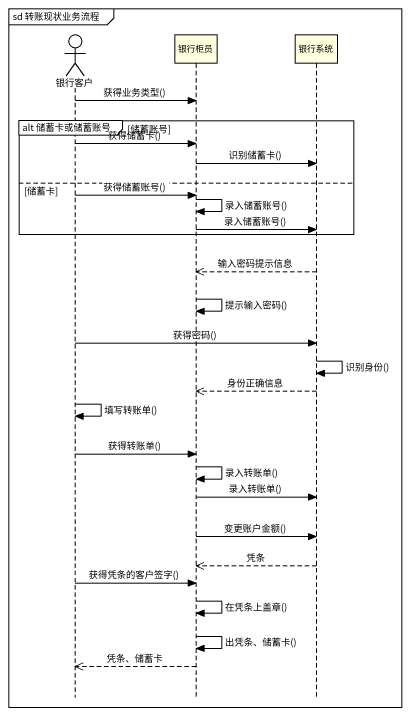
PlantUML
@startuml
mainframe sd 转账现状业务流程
hide footbox
actor 银行客户
participant 银行柜员 #FFFFE0
participant 银行系统 #FFFFE0

银行客户 -> 银行柜员 : 获得业务类型()
group alt 储蓄卡或储蓄账号 [储蓄账号]
  银行客户 -> 银行柜员 : 获得储蓄卡()
  银行柜员 -> 银行系统 : 识别储蓄卡()
else 储蓄卡
  银行客户 -> 银行柜员 : 获得储蓄账号()
  银行柜员 -> 银行柜员 : 录入储蓄账号()
  银行柜员 -> 银行系统 : 录入储蓄账号()
end
银行系统 -->> 银行柜员 : 输入密码提示信息
银行柜员 -> 银行柜员 : 提示输入密码()
银行客户 -> 银行系统 : 获得密码()
银行系统 -> 银行系统 : 识别身份()
银行系统 -->> 银行柜员 : 身份正确信息
银行客户 -> 银行客户 : 填写转账单()
银行客户 -> 银行柜员 : 获得转账单()
银行柜员 -> 银行柜员 : 录入转账单()
银行柜员 -> 银行系统 : 录入转账单()
银行柜员 -> 银行系统 : 变更账户金额()
银行系统 -->> 银行柜员 : 凭条
银行客户 -> 银行柜员 : 获得凭条的客户签字()
银行柜员 -> 银行柜员 : 在凭条上盖章()
银行柜员 -> 银行柜员 : 出凭条、储蓄卡()
银行柜员 -->> 银行客户 : 凭条、储蓄卡
@enduml
